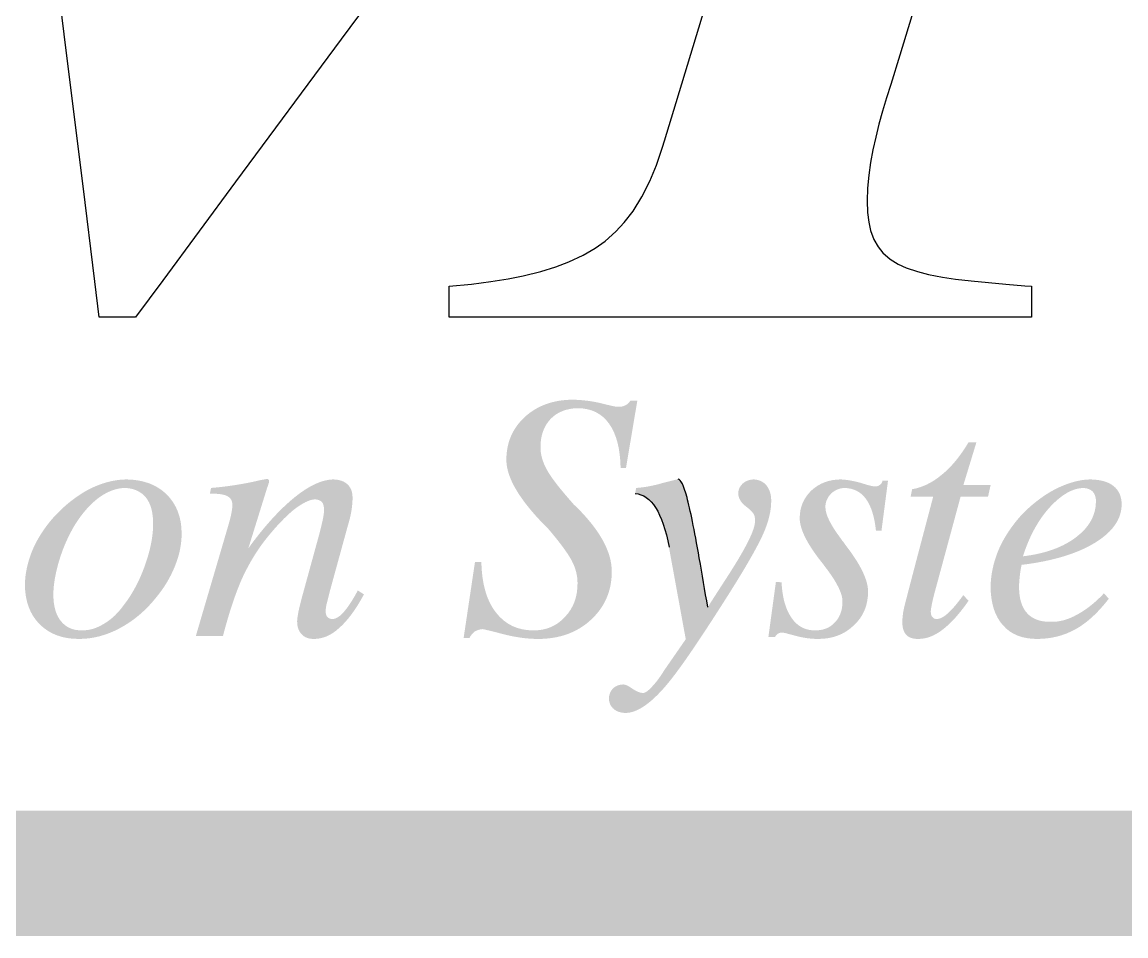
# Model space of a CAD drawing. Header units: millimetres. Extents: x 1167 to 1422, y 250 to 431.
# Drawn here: x 1294.2 to 1301.66, y 249.58 to 255.75 of the extents above; entities that cross this region are included whole.
import ezdxf

# ---------------------------------------------------------------- set-up
doc = ezdxf.new("R2010")
doc.units = ezdxf.units.MM
doc.header["$LTSCALE"] = 10
doc.layers.get('0').update_dxf_attribs({"linetype": 'CONTINUOUS'})

msp = doc.modelspace()

# ---------------------------------------------------------------- hatches: boundary and pattern name
h = msp.add_hatch(color=4)
edge = h.paths.add_edge_path()
edge.add_spline(control_points=[(1298.3574, 253.195), (1298.3419, 253.195), (1298.3263, 253.195), (1298.3108, 253.195)], knot_values=[0, 0, 0, 0, 1, 1, 1, 1], degree=3, periodic=0)
edge.add_spline(control_points=[(1298.3108, 253.195), (1298.3022, 253.1806), (1298.2904, 253.17), (1298.2615, 253.1556), (1298.2444, 253.1516), (1298.2253, 253.153)], knot_values=[0, 0, 0, 0, 0.5, 0.5, 1, 1, 1, 1], degree=3, periodic=0)
edge.add_spline(control_points=[(1298.2253, 253.153), (1298.2194, 253.1516), (1298.1833, 253.1589), (1298.1169, 253.176)], knot_values=[0, 0, 0, 0, 1, 1, 1, 1], degree=3, periodic=0)
edge.add_spline(control_points=[(1298.1169, 253.176), (1298.0505, 253.1917), (1297.9848, 253.2003), (1297.9197, 253.2009)], knot_values=[0, 0, 0, 0, 1, 1, 1, 1], degree=3, periodic=0)
edge.add_spline(control_points=[(1297.9197, 253.2009), (1297.7896, 253.2003), (1297.6825, 253.1615), (1297.5983, 253.0859)], knot_values=[0, 0, 0, 0, 1, 1, 1, 1], degree=3, periodic=0)
edge.add_spline(control_points=[(1297.5983, 253.0859), (1297.5142, 253.0084), (1297.4721, 252.9124), (1297.4721, 252.6738), (1297.5609, 252.5246), (1297.7364, 252.3465)], knot_values=[0, 0, 0, 0, 0.495868, 0.495868, 1, 1, 1, 1], degree=3, periodic=0)
edge.add_spline(control_points=[(1297.7364, 252.3465), (1297.7416, 252.3419), (1297.7436, 252.3386), (1297.7462, 252.3386)], knot_values=[0, 0, 0, 0, 1, 1, 1, 1], degree=3, periodic=0)
edge.add_spline(control_points=[(1297.7462, 252.3386), (1297.833, 252.2374), (1297.8879, 252.1624), (1297.9414, 252.0606), (1297.9532, 252.01), (1297.9532, 251.8681), (1297.9256, 251.7918), (1297.8678, 251.732)], knot_values=[0, 0, 0, 0, 0.25982, 0.25982, 0.52368, 0.52368, 1, 1, 1, 1], degree=3, periodic=0)
edge.add_spline(control_points=[(1297.8678, 251.732), (1297.8113, 251.6702), (1297.7403, 251.6407), (1297.6562, 251.6413)], knot_values=[0, 0, 0, 0, 1, 1, 1, 1], degree=3, periodic=0)
edge.add_spline(control_points=[(1297.6562, 251.6413), (1297.549, 251.6407), (1297.4636, 251.6814), (1297.4012, 251.7629)], knot_values=[0, 0, 0, 0, 1, 1, 1, 1], degree=3, periodic=0)
edge.add_spline(control_points=[(1297.4012, 251.7629), (1297.3381, 251.8437), (1297.3059, 251.9581), (1297.3032, 252.1047)], knot_values=[0, 0, 0, 0, 1, 1, 1, 1], degree=3, periodic=0)
edge.add_spline(control_points=[(1297.3032, 252.1047), (1297.2888, 252.1042), (1297.2743, 252.1038), (1297.2599, 252.1034)], knot_values=[0, 0, 0, 0, 1, 1, 1, 1], degree=3, periodic=0)
edge.add_spline(control_points=[(1297.2599, 252.1034), (1297.2342, 251.9318), (1297.2086, 251.7603), (1297.183, 251.5887)], knot_values=[0, 0, 0, 0, 1, 1, 1, 1], degree=3, periodic=0)
edge.add_spline(control_points=[(1297.183, 251.5887), (1297.1963, 251.5892), (1297.2097, 251.5896), (1297.2231, 251.5901)], knot_values=[0, 0, 0, 0, 1, 1, 1, 1], degree=3, periodic=0)
edge.add_spline(control_points=[(1297.2231, 251.5901), (1297.2303, 251.6065), (1297.2421, 251.6209), (1297.2579, 251.6334)], knot_values=[0, 0, 0, 0, 1, 1, 1, 1], degree=3, periodic=0)
edge.add_spline(control_points=[(1297.2579, 251.6334), (1297.2743, 251.6426), (1297.2927, 251.6486), (1297.3131, 251.6499)], knot_values=[0, 0, 0, 0, 1, 1, 1, 1], degree=3, periodic=0)
edge.add_spline(control_points=[(1297.3131, 251.6499), (1297.3203, 251.6486), (1297.3657, 251.6382), (1297.532, 251.5947), (1297.6115, 251.5835), (1297.8303, 251.5835), (1297.95, 251.6262), (1298.1373, 251.7991), (1298.1846, 251.9075), (1298.1846, 252.175), (1298.1024, 252.3229), (1297.9375, 252.4839)], knot_values=[0, 0, 0, 0, 0.129341, 0.129341, 0.257728, 0.257728, 0.501105, 0.501105, 0.746262, 0.746262, 1, 1, 1, 1], degree=3, periodic=0)
edge.add_spline(control_points=[(1297.9375, 252.4839), (1297.9302, 252.4885), (1297.9256, 252.4951), (1297.9217, 252.4997)], knot_values=[0, 0, 0, 0, 1, 1, 1, 1], degree=3, periodic=0)
edge.add_spline(control_points=[(1297.9217, 252.4997), (1297.8343, 252.5983), (1297.7751, 252.6738), (1297.7462, 252.7271)], knot_values=[0, 0, 0, 0, 1, 1, 1, 1], degree=3, periodic=0)
edge.add_spline(control_points=[(1297.7462, 252.7271), (1297.7173, 252.779), (1297.7028, 252.8296), (1297.7028, 252.9591), (1297.7258, 253.0228), (1297.7718, 253.0715)], knot_values=[0, 0, 0, 0, 0.385787, 0.385787, 1, 1, 1, 1], degree=3, periodic=0)
edge.add_spline(control_points=[(1297.7718, 253.0715), (1297.8172, 253.1181), (1297.8796, 253.1424), (1297.9565, 253.1438)], knot_values=[0, 0, 0, 0, 1, 1, 1, 1], degree=3, periodic=0)
edge.add_spline(control_points=[(1297.9565, 253.1438), (1298.0485, 253.1424), (1298.1179, 253.1074), (1298.2168, 252.9676), (1298.2418, 252.8677), (1298.2444, 252.7389)], knot_values=[0, 0, 0, 0, 0.501569, 0.501569, 1, 1, 1, 1], degree=3, periodic=0)
edge.add_spline(control_points=[(1298.2444, 252.7389), (1298.2564, 252.7389), (1298.2685, 252.7389), (1298.2805, 252.7389)], knot_values=[0, 0, 0, 0, 1, 1, 1, 1], degree=3, periodic=0)
edge.add_spline(control_points=[(1298.2805, 252.7389), (1298.3062, 252.8909), (1298.3318, 253.043), (1298.3574, 253.195)], knot_values=[0, 0, 0, 0, 1, 1, 1, 1], degree=3, periodic=0)
h = msp.add_hatch(color=4)
edge = h.paths.add_edge_path()
edge.add_spline(control_points=[(1300.7452, 252.6232), (1300.6838, 252.6232), (1300.6225, 252.6232), (1300.5611, 252.6232)], knot_values=[0, 0, 0, 0, 1, 1, 1, 1], degree=3, periodic=0)
edge.add_spline(control_points=[(1300.5611, 252.6232), (1300.5905, 252.7196), (1300.6198, 252.816), (1300.6492, 252.9124)], knot_values=[0, 0, 0, 0, 1, 1, 1, 1], degree=3, periodic=0)
edge.add_spline(control_points=[(1300.6492, 252.9124), (1300.6315, 252.9124), (1300.6137, 252.9124), (1300.596, 252.9124)], knot_values=[0, 0, 0, 0, 1, 1, 1, 1], degree=3, periodic=0)
edge.add_spline(control_points=[(1300.596, 252.9124), (1300.5381, 252.8158), (1300.477, 252.7428), (1300.4133, 252.6922)], knot_values=[0, 0, 0, 0, 1, 1, 1, 1], degree=3, periodic=0)
edge.add_spline(control_points=[(1300.4133, 252.6922), (1300.3502, 252.639), (1300.2844, 252.6081), (1300.2148, 252.5956)], knot_values=[0, 0, 0, 0, 1, 1, 1, 1], degree=3, periodic=0)
edge.add_spline(control_points=[(1300.2148, 252.5956), (1300.2115, 252.5792), (1300.2082, 252.5628), (1300.2049, 252.5463)], knot_values=[0, 0, 0, 0, 1, 1, 1, 1], degree=3, periodic=0)
edge.add_spline(control_points=[(1300.2049, 252.5463), (1300.2557, 252.5463), (1300.3066, 252.5463), (1300.3574, 252.5463)], knot_values=[0, 0, 0, 0, 1, 1, 1, 1], degree=3, periodic=0)
edge.add_spline(control_points=[(1300.3574, 252.5463), (1300.2936, 252.3034), (1300.2287, 252.0607), (1300.1602, 251.7945), (1300.1556, 251.7741), (1300.153, 251.7544)], knot_values=[0, 0, 0, 0, 0.91361, 0.91361, 1, 1, 1, 1], degree=3, periodic=0)
edge.add_spline(control_points=[(1300.153, 251.7544), (1300.151, 251.734), (1300.1484, 251.7162), (1300.1484, 251.6597), (1300.1576, 251.6308), (1300.1747, 251.6117)], knot_values=[0, 0, 0, 0, 0.27907, 0.27907, 1, 1, 1, 1], degree=3, periodic=0)
edge.add_spline(control_points=[(1300.1747, 251.6117), (1300.1931, 251.592), (1300.2194, 251.5835), (1300.3107, 251.5835), (1300.3659, 251.6032), (1300.4211, 251.6466)], knot_values=[0, 0, 0, 0, 0.395683, 0.395683, 1, 1, 1, 1], degree=3, periodic=0)
edge.add_spline(control_points=[(1300.4211, 251.6466), (1300.477, 251.6886), (1300.5355, 251.7537), (1300.596, 251.8411)], knot_values=[0, 0, 0, 0, 1, 1, 1, 1], degree=3, periodic=0)
edge.add_spline(control_points=[(1300.596, 251.8411), (1300.5844, 251.854), (1300.5727, 251.867), (1300.5611, 251.8799)], knot_values=[0, 0, 0, 0, 1, 1, 1, 1], degree=3, periodic=0)
edge.add_spline(control_points=[(1300.5611, 251.8799), (1300.5204, 251.8234), (1300.4856, 251.7826), (1300.4566, 251.757)], knot_values=[0, 0, 0, 0, 1, 1, 1, 1], degree=3, periodic=0)
edge.add_spline(control_points=[(1300.4566, 251.757), (1300.4277, 251.7307), (1300.4021, 251.7176), (1300.3817, 251.7189)], knot_values=[0, 0, 0, 0, 1, 1, 1, 1], degree=3, periodic=0)
edge.add_spline(control_points=[(1300.3817, 251.7189), (1300.3699, 251.7176), (1300.36, 251.7208), (1300.3528, 251.7307)], knot_values=[0, 0, 0, 0, 1, 1, 1, 1], degree=3, periodic=0)
edge.add_spline(control_points=[(1300.3528, 251.7307), (1300.3456, 251.7379), (1300.341, 251.7498), (1300.341, 251.7761), (1300.3429, 251.7905), (1300.3469, 251.8102)], knot_values=[0, 0, 0, 0, 0.65, 0.65, 1, 1, 1, 1], degree=3, periodic=0)
edge.add_spline(control_points=[(1300.3469, 251.8102), (1300.3502, 251.8293), (1300.3554, 251.851), (1300.3613, 251.876)], knot_values=[0, 0, 0, 0, 1, 1, 1, 1], degree=3, periodic=0)
edge.add_spline(control_points=[(1300.3613, 251.876), (1300.4218, 252.0994), (1300.4823, 252.3229), (1300.5427, 252.5463)], knot_values=[0, 0, 0, 0, 1, 1, 1, 1], degree=3, periodic=0)
edge.add_spline(control_points=[(1300.5427, 252.5463), (1300.6045, 252.5463), (1300.6663, 252.5463), (1300.7281, 252.5463)], knot_values=[0, 0, 0, 0, 1, 1, 1, 1], degree=3, periodic=0)
edge.add_spline(control_points=[(1300.7281, 252.5463), (1300.7338, 252.572), (1300.7395, 252.5976), (1300.7452, 252.6232)], knot_values=[0, 0, 0, 0, 1, 1, 1, 1], degree=3, periodic=0)
h = msp.add_hatch(color=4)
edge = h.paths.add_edge_path()
edge.add_spline(control_points=[(1295.231, 252.0738), (1295.2625, 252.1494), (1295.277, 252.2243), (1295.277, 252.4057), (1295.2428, 252.4938), (1295.1758, 252.5608)], knot_values=[0, 0, 0, 0, 0.394928, 0.394928, 1, 1, 1, 1], degree=3, periodic=0)
edge.add_spline(control_points=[(1295.1758, 252.5608), (1295.1081, 252.6272), (1295.0167, 252.6607), (1294.9024, 252.662)], knot_values=[0, 0, 0, 0, 1, 1, 1, 1], degree=3, periodic=0)
edge.add_spline(control_points=[(1294.9024, 252.662), (1294.8169, 252.6607), (1294.7302, 252.637), (1294.6428, 252.591)], knot_values=[0, 0, 0, 0, 1, 1, 1, 1], degree=3, periodic=0)
edge.add_spline(control_points=[(1294.6428, 252.591), (1294.556, 252.543), (1294.4752, 252.478), (1294.4009, 252.3939)], knot_values=[0, 0, 0, 0, 1, 1, 1, 1], degree=3, periodic=0)
edge.add_spline(control_points=[(1294.4009, 252.3939), (1294.3417, 252.3242), (1294.2957, 252.2506), (1294.2649, 252.175)], knot_values=[0, 0, 0, 0, 1, 1, 1, 1], degree=3, periodic=0)
edge.add_spline(control_points=[(1294.2649, 252.175), (1294.2346, 252.0974), (1294.2188, 252.0232), (1294.2175, 251.9496)], knot_values=[0, 0, 0, 0, 1, 1, 1, 1], degree=3, periodic=0)
edge.add_spline(control_points=[(1294.2175, 251.9496), (1294.2188, 251.8378), (1294.2517, 251.7485), (1294.3174, 251.6827)], knot_values=[0, 0, 0, 0, 1, 1, 1, 1], degree=3, periodic=0)
edge.add_spline(control_points=[(1294.3174, 251.6827), (1294.3851, 251.615), (1294.4732, 251.5835), (1294.675, 251.5835), (1294.7663, 251.6065), (1294.8557, 251.6545)], knot_values=[0, 0, 0, 0, 0.540717, 0.540717, 1, 1, 1, 1], degree=3, periodic=0)
edge.add_spline(control_points=[(1294.8557, 251.6545), (1294.9457, 251.7018), (1295.0279, 251.7688), (1295.1002, 251.8582)], knot_values=[0, 0, 0, 0, 1, 1, 1, 1], degree=3, periodic=0)
edge.add_spline(control_points=[(1295.1002, 251.8582), (1295.1567, 251.9252), (1295.2001, 251.9969), (1295.231, 252.0738)], knot_values=[0, 0, 0, 0, 1, 1, 1, 1], degree=3, periodic=0)
edge = h.paths.add_edge_path(flags=16)
edge.add_spline(control_points=[(1295.0351, 252.5404), (1295.0686, 252.4984), (1295.0844, 252.4385), (1295.0844, 252.2769), (1295.0658, 252.1843), (1294.9937, 251.9811), (1294.9471, 251.8917), (1294.8879, 251.8148)], knot_values=[0, 0, 0, 0, 0.314887, 0.314887, 0.65646, 0.65646, 1, 1, 1, 1], degree=3, periodic=0)
edge.add_spline(control_points=[(1294.8879, 251.8148), (1294.8472, 251.7583), (1294.8025, 251.7149), (1294.7519, 251.686)], knot_values=[0, 0, 0, 0, 1, 1, 1, 1], degree=3, periodic=0)
edge.add_spline(control_points=[(1294.7519, 251.686), (1294.7013, 251.6545), (1294.652, 251.6407), (1294.6027, 251.6413)], knot_values=[0, 0, 0, 0, 1, 1, 1, 1], degree=3, periodic=0)
edge.add_spline(control_points=[(1294.6027, 251.6413), (1294.5429, 251.6407), (1294.4949, 251.661), (1294.4607, 251.7044)], knot_values=[0, 0, 0, 0, 1, 1, 1, 1], degree=3, periodic=0)
edge.add_spline(control_points=[(1294.4607, 251.7044), (1294.4272, 251.7452), (1294.4101, 251.805), (1294.4101, 251.9542), (1294.4248, 252.0336), (1294.4778, 252.2059), (1294.5139, 252.2867), (1294.5593, 252.361)], knot_values=[0, 0, 0, 0, 0.353018, 0.353018, 0.679112, 0.679112, 1, 1, 1, 1], degree=3, periodic=0)
edge.add_spline(control_points=[(1294.5593, 252.361), (1294.6086, 252.4385), (1294.6618, 252.497), (1294.7197, 252.5404)], knot_values=[0, 0, 0, 0, 1, 1, 1, 1], degree=3, periodic=0)
edge.add_spline(control_points=[(1294.7197, 252.5404), (1294.7775, 252.5812), (1294.8353, 252.6029), (1294.8905, 252.6042)], knot_values=[0, 0, 0, 0, 1, 1, 1, 1], degree=3, periodic=0)
edge.add_spline(control_points=[(1294.8905, 252.6042), (1294.953, 252.6029), (1295.001, 252.5812), (1295.0351, 252.5404)], knot_values=[0, 0, 0, 0, 1, 1, 1, 1], degree=3, periodic=0)
h = msp.add_hatch(color=4)
edge = h.paths.add_edge_path()
edge.add_spline(control_points=[(1296.4009, 252.3505), (1296.4114, 252.3853), (1296.4199, 252.4188), (1296.4252, 252.4517)], knot_values=[0, 0, 0, 0, 1, 1, 1, 1], degree=3, periodic=0)
edge.add_spline(control_points=[(1296.4252, 252.4517), (1296.4298, 252.4826), (1296.4324, 252.5115), (1296.4324, 252.5766), (1296.4212, 252.6068), (1296.3752, 252.6502), (1296.343, 252.6607), (1296.301, 252.662)], knot_values=[0, 0, 0, 0, 0.253165, 0.253165, 0.626582, 0.626582, 1, 1, 1, 1], degree=3, periodic=0)
edge.add_spline(control_points=[(1296.301, 252.662), (1296.226, 252.6607), (1296.1382, 252.6204), (1295.9408, 252.4596), (1295.8363, 252.3459), (1295.7279, 252.196)], knot_values=[0, 0, 0, 0, 0.497372, 0.497372, 1, 1, 1, 1], degree=3, periodic=0)
edge.add_spline(control_points=[(1295.7279, 252.196), (1295.7701, 252.3321), (1295.8124, 252.4681), (1295.8547, 252.6042)], knot_values=[0, 0, 0, 0, 1, 1, 1, 1], degree=3, periodic=0)
edge.add_spline(control_points=[(1295.8547, 252.6042), (1295.8593, 252.616), (1295.8626, 252.6245), (1295.8639, 252.6318)], knot_values=[0, 0, 0, 0, 1, 1, 1, 1], degree=3, periodic=0)
edge.add_spline(control_points=[(1295.8639, 252.6318), (1295.8665, 252.637), (1295.8678, 252.6416), (1295.8678, 252.6521), (1295.8678, 252.6574), (1295.8652, 252.6607)], knot_values=[0, 0, 0, 0, 0.3125, 0.3125, 1, 1, 1, 1], degree=3, periodic=0)
edge.add_spline(control_points=[(1295.8652, 252.6607), (1295.8626, 252.6633), (1295.8593, 252.6646), (1295.8547, 252.6659)], knot_values=[0, 0, 0, 0, 1, 1, 1, 1], degree=3, periodic=0)
edge.add_spline(control_points=[(1295.8547, 252.6659), (1295.8521, 252.6646), (1295.8389, 252.662), (1295.8159, 252.6587)], knot_values=[0, 0, 0, 0, 1, 1, 1, 1], degree=3, periodic=0)
edge.add_spline(control_points=[(1295.8159, 252.6587), (1295.7055, 252.6318), (1295.5911, 252.614), (1295.4755, 252.6042)], knot_values=[0, 0, 0, 0, 1, 1, 1, 1], degree=3, periodic=0)
edge.add_spline(control_points=[(1295.4755, 252.6042), (1295.4731, 252.5915), (1295.4707, 252.5788), (1295.4682, 252.566)], knot_values=[0, 0, 0, 0, 1, 1, 1, 1], degree=3, periodic=0)
edge.add_spline(control_points=[(1295.4682, 252.566), (1295.4746, 252.566), (1295.481, 252.566), (1295.4873, 252.566)], knot_values=[0, 0, 0, 0, 1, 1, 1, 1], degree=3, periodic=0)
edge.add_spline(control_points=[(1295.4873, 252.566), (1295.5366, 252.5647), (1295.5714, 252.5588), (1295.5911, 252.5463)], knot_values=[0, 0, 0, 0, 1, 1, 1, 1], degree=3, periodic=0)
edge.add_spline(control_points=[(1295.5911, 252.5463), (1295.6102, 252.5345), (1295.6201, 252.5154), (1295.6201, 252.474), (1295.6174, 252.4537), (1295.6128, 252.43)], knot_values=[0, 0, 0, 0, 0.619048, 0.619048, 1, 1, 1, 1], degree=3, periodic=0)
edge.add_spline(control_points=[(1295.6128, 252.43), (1295.6076, 252.4044), (1295.6002, 252.3768), (1295.5184, 252.0983), (1295.4457, 251.8508), (1295.3729, 251.6032)], knot_values=[0, 0, 0, 0, 0.111045, 0.111045, 1, 1, 1, 1], degree=3, periodic=0)
edge.add_spline(control_points=[(1295.3729, 251.6032), (1295.4341, 251.6032), (1295.4952, 251.6032), (1295.5563, 251.6032)], knot_values=[0, 0, 0, 0, 1, 1, 1, 1], degree=3, periodic=0)
edge.add_spline(control_points=[(1295.5563, 251.6032), (1295.5984, 251.7642), (1295.6418, 251.8944), (1295.6871, 251.9956)], knot_values=[0, 0, 0, 0, 1, 1, 1, 1], degree=3, periodic=0)
edge.add_spline(control_points=[(1295.6871, 251.9956), (1295.7331, 252.0942), (1295.7878, 252.1859), (1295.9198, 252.3492), (1295.9809, 252.4129), (1296.0374, 252.4589)], knot_values=[0, 0, 0, 0, 0.496819, 0.496819, 1, 1, 1, 1], degree=3, periodic=0)
edge.add_spline(control_points=[(1296.0374, 252.4589), (1296.0952, 252.503), (1296.1419, 252.526), (1296.1794, 252.5273)], knot_values=[0, 0, 0, 0, 1, 1, 1, 1], degree=3, periodic=0)
edge.add_spline(control_points=[(1296.1794, 252.5273), (1296.1997, 252.526), (1296.2155, 252.52), (1296.2254, 252.5095)], knot_values=[0, 0, 0, 0, 1, 1, 1, 1], degree=3, periodic=0)
edge.add_spline(control_points=[(1296.2254, 252.5095), (1296.2346, 252.497), (1296.2398, 252.4806), (1296.2398, 252.4405), (1296.2372, 252.4215), (1296.2326, 252.3971)], knot_values=[0, 0, 0, 0, 0.606557, 0.606557, 1, 1, 1, 1], degree=3, periodic=0)
edge.add_spline(control_points=[(1296.2326, 252.3971), (1296.2273, 252.3735), (1296.2201, 252.3406), (1296.2096, 252.2999)], knot_values=[0, 0, 0, 0, 1, 1, 1, 1], degree=3, periodic=0)
edge.add_spline(control_points=[(1296.2096, 252.2999), (1296.1695, 252.1537), (1296.1294, 252.0076), (1296.0893, 251.8615)], knot_values=[0, 0, 0, 0, 1, 1, 1, 1], degree=3, periodic=0)
edge.add_spline(control_points=[(1296.0893, 251.8615), (1296.0795, 251.8234), (1296.0709, 251.7905), (1296.0663, 251.7655)], knot_values=[0, 0, 0, 0, 1, 1, 1, 1], degree=3, periodic=0)
edge.add_spline(control_points=[(1296.0663, 251.7655), (1296.0617, 251.7392), (1296.0578, 251.7189), (1296.0578, 251.6643), (1296.0689, 251.6354), (1296.1084, 251.5933), (1296.136, 251.5835), (1296.23, 251.5835), (1296.2865, 251.6065), (1296.3417, 251.6571)], knot_values=[0, 0, 0, 0, 0.094941, 0.094941, 0.328336, 0.328336, 0.577274, 0.577274, 1, 1, 1, 1], degree=3, periodic=0)
edge.add_spline(control_points=[(1296.3417, 251.6571), (1296.3969, 251.7051), (1296.4541, 251.7813), (1296.5093, 251.8845)], knot_values=[0, 0, 0, 0, 1, 1, 1, 1], degree=3, periodic=0)
edge.add_spline(control_points=[(1296.5093, 251.8845), (1296.4955, 251.8935), (1296.4817, 251.9025), (1296.4679, 251.9114)], knot_values=[0, 0, 0, 0, 1, 1, 1, 1], degree=3, periodic=0)
edge.add_spline(control_points=[(1296.4679, 251.9114), (1296.4324, 251.8437), (1296.3995, 251.7958), (1296.3719, 251.7642)], knot_values=[0, 0, 0, 0, 1, 1, 1, 1], degree=3, periodic=0)
edge.add_spline(control_points=[(1296.3719, 251.7642), (1296.3443, 251.7333), (1296.3187, 251.7176), (1296.297, 251.7189)], knot_values=[0, 0, 0, 0, 1, 1, 1, 1], degree=3, periodic=0)
edge.add_spline(control_points=[(1296.297, 251.7189), (1296.2826, 251.7176), (1296.2707, 251.7222), (1296.2622, 251.732)], knot_values=[0, 0, 0, 0, 1, 1, 1, 1], degree=3, periodic=0)
edge.add_spline(control_points=[(1296.2622, 251.732), (1296.255, 251.7399), (1296.2504, 251.7537), (1296.2504, 251.7826), (1296.253, 251.7977), (1296.2563, 251.8175)], knot_values=[0, 0, 0, 0, 0.613636, 0.613636, 1, 1, 1, 1], degree=3, periodic=0)
edge.add_spline(control_points=[(1296.2563, 251.8175), (1296.2615, 251.8352), (1296.2688, 251.8641), (1296.278, 251.9029)], knot_values=[0, 0, 0, 0, 1, 1, 1, 1], degree=3, periodic=0)
edge.add_spline(control_points=[(1296.278, 251.9029), (1296.3189, 252.0521), (1296.3599, 252.2013), (1296.4009, 252.3505)], knot_values=[0, 0, 0, 0, 1, 1, 1, 1], degree=3, periodic=0)
h = msp.add_hatch(color=4)
edge = h.paths.add_edge_path()
edge.add_spline(control_points=[(1298.8333, 251.7991), (1298.8142, 251.9099), (1298.7956, 252.0208), (1298.7426, 252.3216), (1298.7151, 252.459), (1298.6716, 252.6213), (1298.6512, 252.662), (1298.6341, 252.6633)], knot_values=[0, 0, 0, 0, 0.226419, 0.226419, 0.614671, 0.614671, 1, 1, 1, 1], degree=3, periodic=0)
edge.add_spline(control_points=[(1298.6341, 252.6633), (1298.6249, 252.662), (1298.5888, 252.6535), (1298.5263, 252.637)], knot_values=[0, 0, 0, 0, 1, 1, 1, 1], degree=3, periodic=0)
edge.add_spline(control_points=[(1298.5263, 252.637), (1298.4633, 252.6186), (1298.4054, 252.6081), (1298.3489, 252.6042)], knot_values=[0, 0, 0, 0, 1, 1, 1, 1], degree=3, periodic=0)
edge.add_spline(control_points=[(1298.3489, 252.6042), (1298.3469, 252.5915), (1298.345, 252.5788), (1298.343, 252.566)], knot_values=[0, 0, 0, 0, 1, 1, 1, 1], degree=3, periodic=0)
edge.add_spline(control_points=[(1298.343, 252.566), (1298.4514, 252.5608), (1298.527, 252.4405), (1298.5717, 252.2033)], knot_values=[0, 0, 0, 0, 1, 1, 1, 1], degree=3, periodic=0)
edge.add_spline(control_points=[(1298.5717, 252.2033), (1298.5717, 252.1973), (1298.573, 252.1941), (1298.573, 252.1927)], knot_values=[0, 0, 0, 0, 1, 1, 1, 1], degree=3, periodic=0)
edge.add_spline(control_points=[(1298.573, 252.1927), (1298.6103, 251.989), (1298.6475, 251.7853), (1298.6847, 251.5815)], knot_values=[0, 0, 0, 0, 1, 1, 1, 1], degree=3, periodic=0)
edge.add_spline(control_points=[(1298.6847, 251.5815), (1298.6363, 251.5116), (1298.5879, 251.4417), (1298.5395, 251.3719)], knot_values=[0, 0, 0, 0, 1, 1, 1, 1], degree=3, periodic=0)
edge.add_spline(control_points=[(1298.5395, 251.3719), (1298.5106, 251.3252), (1298.483, 251.2877), (1298.456, 251.2601)], knot_values=[0, 0, 0, 0, 1, 1, 1, 1], degree=3, periodic=0)
edge.add_spline(control_points=[(1298.456, 251.2601), (1298.4297, 251.2312), (1298.4107, 251.2181), (1298.3758, 251.2181), (1298.3528, 251.2273), (1298.3239, 251.247)], knot_values=[0, 0, 0, 0, 0.45283, 0.45283, 1, 1, 1, 1], degree=3, periodic=0)
edge.add_spline(control_points=[(1298.3239, 251.247), (1298.2976, 251.266), (1298.2773, 251.2759), (1298.2345, 251.2759), (1298.2122, 251.266), (1298.1925, 251.249)], knot_values=[0, 0, 0, 0, 0.338462, 0.338462, 1, 1, 1, 1], degree=3, periodic=0)
edge.add_spline(control_points=[(1298.1925, 251.249), (1298.176, 251.2312), (1298.1662, 251.2082), (1298.1649, 251.1819)], knot_values=[0, 0, 0, 0, 1, 1, 1, 1], degree=3, periodic=0)
edge.add_spline(control_points=[(1298.1649, 251.1819), (1298.1662, 251.1517), (1298.1774, 251.1274), (1298.1977, 251.1096)], knot_values=[0, 0, 0, 0, 1, 1, 1, 1], degree=3, periodic=0)
edge.add_spline(control_points=[(1298.1977, 251.1096), (1298.2194, 251.0919), (1298.2457, 251.0833), (1298.3502, 251.0833), (1298.4329, 251.1366), (1298.6249, 251.3482), (1298.769, 251.5614), (1299.0942, 252.0738), (1299.173, 252.2134), (1299.246, 252.3794), (1299.2624, 252.4523), (1299.2624, 252.5595), (1299.2519, 252.595), (1299.2086, 252.6475), (1299.1796, 252.6607), (1299.1435, 252.662)], knot_values=[0, 0, 0, 0, 0.097957, 0.097957, 0.31786, 0.31786, 0.540564, 0.540564, 0.680611, 0.680611, 0.817892, 0.817892, 0.908946, 0.908946, 1, 1, 1, 1], degree=3, periodic=0)
edge.add_spline(control_points=[(1299.1435, 252.662), (1299.1146, 252.6607), (1299.0896, 252.6515), (1299.0699, 252.6344)], knot_values=[0, 0, 0, 0, 1, 1, 1, 1], degree=3, periodic=0)
edge.add_spline(control_points=[(1299.0699, 252.6344), (1299.0508, 252.616), (1299.0396, 252.595), (1299.0396, 252.5332), (1299.0594, 252.5023), (1299.0968, 252.4753)], knot_values=[0, 0, 0, 0, 0.414894, 0.414894, 1, 1, 1, 1], degree=3, periodic=0)
edge.add_spline(control_points=[(1299.0968, 252.4753), (1299.1014, 252.4707), (1299.1034, 252.4681), (1299.106, 252.4681)], knot_values=[0, 0, 0, 0, 1, 1, 1, 1], degree=3, periodic=0)
edge.add_spline(control_points=[(1299.106, 252.4681), (1299.1277, 252.4491), (1299.1409, 252.4346), (1299.1461, 252.4247)], knot_values=[0, 0, 0, 0, 1, 1, 1, 1], degree=3, periodic=0)
edge.add_spline(control_points=[(1299.1461, 252.4247), (1299.1507, 252.4129), (1299.1533, 252.3998), (1299.1533, 252.3524), (1299.1389, 252.3084), (1299.11, 252.2506)], knot_values=[0, 0, 0, 0, 0.333333, 0.333333, 1, 1, 1, 1], degree=3, periodic=0)
edge.add_spline(control_points=[(1299.11, 252.2506), (1299.0811, 252.1901), (1299.0331, 252.1082), (1298.9213, 251.9353), (1298.8773, 251.8672), (1298.8333, 251.7991)], knot_values=[0, 0, 0, 0, 0.605872, 0.605872, 1, 1, 1, 1], degree=3, periodic=0)
h = msp.add_hatch(color=4)
edge = h.paths.add_edge_path()
edge.add_spline(control_points=[(1300.0518, 252.6535), (1300.0391, 252.6535), (1300.0264, 252.6535), (1300.0137, 252.6535)], knot_values=[0, 0, 0, 0, 1, 1, 1, 1], degree=3, periodic=0)
edge.add_spline(control_points=[(1300.0137, 252.6535), (1300.0137, 252.6416), (1300.0077, 252.6331), (1299.9979, 252.6259)], knot_values=[0, 0, 0, 0, 1, 1, 1, 1], degree=3, periodic=0)
edge.add_spline(control_points=[(1299.9979, 252.6259), (1299.988, 252.6173), (1299.9762, 252.614), (1299.9631, 252.6153)], knot_values=[0, 0, 0, 0, 1, 1, 1, 1], degree=3, periodic=0)
edge.add_spline(control_points=[(1299.9631, 252.6153), (1299.9519, 252.614), (1299.921, 252.6213), (1299.8704, 252.6377)], knot_values=[0, 0, 0, 0, 1, 1, 1, 1], degree=3, periodic=0)
edge.add_spline(control_points=[(1299.8704, 252.6377), (1299.8198, 252.6521), (1299.7731, 252.6607), (1299.7297, 252.662)], knot_values=[0, 0, 0, 0, 1, 1, 1, 1], degree=3, periodic=0)
edge.add_spline(control_points=[(1299.7297, 252.662), (1299.6515, 252.6607), (1299.5865, 252.6357), (1299.5332, 252.5864)], knot_values=[0, 0, 0, 0, 1, 1, 1, 1], degree=3, periodic=0)
edge.add_spline(control_points=[(1299.5332, 252.5864), (1299.4813, 252.5358), (1299.455, 252.474), (1299.455, 252.3275), (1299.503, 252.2302), (1299.597, 252.1099)], knot_values=[0, 0, 0, 0, 0.506726, 0.506726, 1, 1, 1, 1], degree=3, periodic=0)
edge.add_spline(control_points=[(1299.597, 252.1099), (1299.6095, 252.0955), (1299.6167, 252.0843), (1299.6213, 252.0784)], knot_values=[0, 0, 0, 0, 1, 1, 1, 1], degree=3, periodic=0)
edge.add_spline(control_points=[(1299.6213, 252.0784), (1299.6259, 252.0712), (1299.6331, 252.0626), (1299.6404, 252.0534)], knot_values=[0, 0, 0, 0, 1, 1, 1, 1], degree=3, periodic=0)
edge.add_spline(control_points=[(1299.6404, 252.0534), (1299.71, 251.9594), (1299.7442, 251.8884), (1299.7442, 251.7774), (1299.7271, 251.7307), (1299.6923, 251.6946)], knot_values=[0, 0, 0, 0, 0.455621, 0.455621, 1, 1, 1, 1], degree=3, periodic=0)
edge.add_spline(control_points=[(1299.6923, 251.6946), (1299.6588, 251.6584), (1299.6141, 251.6407), (1299.5595, 251.6413)], knot_values=[0, 0, 0, 0, 1, 1, 1, 1], degree=3, periodic=0)
edge.add_spline(control_points=[(1299.5595, 251.6413), (1299.4925, 251.6407), (1299.4392, 251.6683), (1299.3998, 251.7261)], knot_values=[0, 0, 0, 0, 1, 1, 1, 1], degree=3, periodic=0)
edge.add_spline(control_points=[(1299.3998, 251.7261), (1299.3604, 251.7813), (1299.3374, 251.8615), (1299.3321, 251.9667)], knot_values=[0, 0, 0, 0, 1, 1, 1, 1], degree=3, periodic=0)
edge.add_spline(control_points=[(1299.3321, 251.9667), (1299.3194, 251.9673), (1299.3067, 251.968), (1299.294, 251.9686)], knot_values=[0, 0, 0, 0, 1, 1, 1, 1], degree=3, periodic=0)
edge.add_spline(control_points=[(1299.294, 251.9686), (1299.2771, 251.8448), (1299.2603, 251.7211), (1299.2434, 251.5973)], knot_values=[0, 0, 0, 0, 1, 1, 1, 1], degree=3, periodic=0)
edge.add_spline(control_points=[(1299.2434, 251.5973), (1299.2585, 251.5973), (1299.2736, 251.5973), (1299.2887, 251.5973)], knot_values=[0, 0, 0, 0, 1, 1, 1, 1], degree=3, periodic=0)
edge.add_spline(control_points=[(1299.2887, 251.5973), (1299.294, 251.6065), (1299.2999, 251.6137), (1299.3071, 251.619)], knot_values=[0, 0, 0, 0, 1, 1, 1, 1], degree=3, periodic=0)
edge.add_spline(control_points=[(1299.3071, 251.619), (1299.3157, 251.6236), (1299.3249, 251.6262), (1299.3387, 251.6269)], knot_values=[0, 0, 0, 0, 1, 1, 1, 1], degree=3, periodic=0)
edge.add_spline(control_points=[(1299.3387, 251.6269), (1299.3459, 251.6262), (1299.3754, 251.6186), (1299.4806, 251.5901), (1299.5313, 251.5835), (1299.6752, 251.5835), (1299.756, 251.6124), (1299.8211, 251.6755)], knot_values=[0, 0, 0, 0, 0.245667, 0.245667, 0.497112, 0.497112, 1, 1, 1, 1], degree=3, periodic=0)
edge.add_spline(control_points=[(1299.8211, 251.6755), (1299.8862, 251.7353), (1299.917, 251.8122), (1299.917, 251.9759), (1299.8737, 252.0712), (1299.7876, 252.1881)], knot_values=[0, 0, 0, 0, 0.562249, 0.562249, 1, 1, 1, 1], degree=3, periodic=0)
edge.add_spline(control_points=[(1299.7876, 252.1881), (1299.7705, 252.2098), (1299.7587, 252.2263), (1299.7501, 252.2394)], knot_values=[0, 0, 0, 0, 1, 1, 1, 1], degree=3, periodic=0)
edge.add_spline(control_points=[(1299.7501, 252.2394), (1299.7449, 252.2447), (1299.7389, 252.2519), (1299.7317, 252.2637)], knot_values=[0, 0, 0, 0, 1, 1, 1, 1], degree=3, periodic=0)
edge.add_spline(control_points=[(1299.7317, 252.2637), (1299.6634, 252.3551), (1299.6285, 252.4247), (1299.6285, 252.5095), (1299.6417, 252.5391), (1299.6666, 252.566)], knot_values=[0, 0, 0, 0, 0.596899, 0.596899, 1, 1, 1, 1], degree=3, periodic=0)
edge.add_spline(control_points=[(1299.6666, 252.566), (1299.6923, 252.5897), (1299.7225, 252.6029), (1299.7573, 252.6042)], knot_values=[0, 0, 0, 0, 1, 1, 1, 1], degree=3, periodic=0)
edge.add_spline(control_points=[(1299.7573, 252.6042), (1299.8185, 252.6029), (1299.8664, 252.5792), (1299.9013, 252.5319)], knot_values=[0, 0, 0, 0, 1, 1, 1, 1], degree=3, periodic=0)
edge.add_spline(control_points=[(1299.9013, 252.5319), (1299.9374, 252.4839), (1299.9604, 252.4116), (1299.9703, 252.3156)], knot_values=[0, 0, 0, 0, 1, 1, 1, 1], degree=3, periodic=0)
edge.add_spline(control_points=[(1299.9703, 252.3156), (1299.9828, 252.3156), (1299.9953, 252.3156), (1300.0077, 252.3156)], knot_values=[0, 0, 0, 0, 1, 1, 1, 1], degree=3, periodic=0)
edge.add_spline(control_points=[(1300.0077, 252.3156), (1300.0224, 252.4282), (1300.0371, 252.5409), (1300.0518, 252.6535)], knot_values=[0, 0, 0, 0, 1, 1, 1, 1], degree=3, periodic=0)
h = msp.add_hatch(color=4)
edge = h.paths.add_edge_path()
edge.add_spline(control_points=[(1300.9548, 252.0843), (1301.1651, 252.1099), (1301.3298, 252.1597), (1301.5706, 252.3071), (1301.6311, 252.3939), (1301.6311, 252.5463), (1301.6127, 252.5877), (1301.5766, 252.6173)], knot_values=[0, 0, 0, 0, 0.396417, 0.396417, 0.791868, 0.791868, 1, 1, 1, 1], degree=3, periodic=0)
edge.add_spline(control_points=[(1301.5766, 252.6173), (1301.5404, 252.6462), (1301.4878, 252.6607), (1301.4188, 252.662)], knot_values=[0, 0, 0, 0, 1, 1, 1, 1], degree=3, periodic=0)
edge.add_spline(control_points=[(1301.4188, 252.662), (1301.3459, 252.6607), (1301.269, 252.639), (1301.1868, 252.5983)], knot_values=[0, 0, 0, 0, 1, 1, 1, 1], degree=3, periodic=0)
edge.add_spline(control_points=[(1301.1868, 252.5983), (1301.1053, 252.5562), (1301.0291, 252.4984), (1300.9581, 252.4261)], knot_values=[0, 0, 0, 0, 1, 1, 1, 1], degree=3, periodic=0)
edge.add_spline(control_points=[(1300.9581, 252.4261), (1300.8911, 252.3524), (1300.8378, 252.2736), (1300.8004, 252.1888)], knot_values=[0, 0, 0, 0, 1, 1, 1, 1], degree=3, periodic=0)
edge.add_spline(control_points=[(1300.8004, 252.1888), (1300.7642, 252.1027), (1300.7465, 252.0179), (1300.7452, 251.9351)], knot_values=[0, 0, 0, 0, 1, 1, 1, 1], degree=3, periodic=0)
edge.add_spline(control_points=[(1300.7452, 251.9351), (1300.7465, 251.8234), (1300.7741, 251.7366), (1300.8293, 251.6755)], knot_values=[0, 0, 0, 0, 1, 1, 1, 1], degree=3, periodic=0)
edge.add_spline(control_points=[(1300.8293, 251.6755), (1300.8845, 251.6124), (1300.962, 251.5835), (1301.1533, 251.5835), (1301.2398, 251.605), (1301.3965, 251.6919), (1301.4721, 251.7616), (1301.5444, 251.8556)], knot_values=[0, 0, 0, 0, 0.341416, 0.341416, 0.671297, 0.671297, 1, 1, 1, 1], degree=3, periodic=0)
edge.add_spline(control_points=[(1301.5444, 251.8556), (1301.5334, 251.8676), (1301.5224, 251.8797), (1301.5115, 251.8917)], knot_values=[0, 0, 0, 0, 1, 1, 1, 1], degree=3, periodic=0)
edge.add_spline(control_points=[(1301.5115, 251.8917), (1301.4517, 251.828), (1301.3899, 251.78), (1301.3288, 251.7471)], knot_values=[0, 0, 0, 0, 1, 1, 1, 1], degree=3, periodic=0)
edge.add_spline(control_points=[(1301.3288, 251.7471), (1301.269, 251.7136), (1301.2098, 251.6978), (1301.1546, 251.6992)], knot_values=[0, 0, 0, 0, 1, 1, 1, 1], degree=3, periodic=0)
edge.add_spline(control_points=[(1301.1546, 251.6992), (1301.0823, 251.6978), (1301.0278, 251.7176), (1300.9916, 251.7583)], knot_values=[0, 0, 0, 0, 1, 1, 1, 1], degree=3, periodic=0)
edge.add_spline(control_points=[(1300.9916, 251.7583), (1300.9555, 251.7971), (1300.9377, 251.8569), (1300.9377, 251.9535), (1300.939, 251.9739), (1300.9417, 252.0002)], knot_values=[0, 0, 0, 0, 0.836735, 0.836735, 1, 1, 1, 1], degree=3, periodic=0)
edge.add_spline(control_points=[(1300.9417, 252.0002), (1300.9436, 252.0245), (1300.9482, 252.0534), (1300.9548, 252.0843)], knot_values=[0, 0, 0, 0, 1, 1, 1, 1], degree=3, periodic=0)
edge = h.paths.add_edge_path(flags=16)
edge.add_spline(control_points=[(1301.4346, 252.5805), (1301.4504, 252.5634), (1301.4576, 252.5417), (1301.4576, 252.4201), (1301.4129, 252.3393), (1301.3242, 252.2723)], knot_values=[0, 0, 0, 0, 0.216216, 0.216216, 1, 1, 1, 1], degree=3, periodic=0)
edge.add_spline(control_points=[(1301.3242, 252.2723), (1301.2348, 252.2033), (1301.1158, 252.1605), (1300.964, 252.1421)], knot_values=[0, 0, 0, 0, 1, 1, 1, 1], degree=3, periodic=0)
edge.add_spline(control_points=[(1300.964, 252.1421), (1301.0061, 252.2756), (1301.0665, 252.3866), (1301.1448, 252.4734)], knot_values=[0, 0, 0, 0, 1, 1, 1, 1], degree=3, periodic=0)
edge.add_spline(control_points=[(1301.1448, 252.4734), (1301.2243, 252.5595), (1301.2999, 252.6029), (1301.3722, 252.6042)], knot_values=[0, 0, 0, 0, 1, 1, 1, 1], degree=3, periodic=0)
edge.add_spline(control_points=[(1301.3722, 252.6042), (1301.3985, 252.6029), (1301.4201, 252.595), (1301.4346, 252.5805)], knot_values=[0, 0, 0, 0, 1, 1, 1, 1], degree=3, periodic=0)

# ---------------------------------------------------------------- linework, layer by layer
msp.add_lwpolyline([(1167.1787, 249.9985, 0.8461, 0.8461, 0), (1421.6603, 249.9985, 0.8461, 0.8461, 0), (1421.6603, 430.2834, 0.8461, 0.8461, 0), (1167.1787, 430.2834, 0.8461, 0.8461, 0)], format="xyseb", close=True)
for points in [[(1297.2021, 256.7819, 0), (1296.3558, 255.6382, 0), (1295.642, 254.6735, 0), (1295.1489, 254.0072, 0), (1294.9649, 253.7585, 0), (1294.9565, 253.7585, 0), (1294.934, 253.7585, 0), (1294.9013, 253.7585, 0), (1294.8626, 253.7585, 0), (1294.8219, 253.7585, 0), (1294.7832, 253.7585, 0), (1294.7505, 253.7585, 0), (1294.728, 253.7585, 0), (1294.7196, 253.7585, 0), (1294.6899, 253.9995, 0), (1294.6104, 254.6454, 0), (1294.4953, 255.5804, 0), (1294.3589, 256.689, 0)], [(1300.2943, 256.0648, 0), (1300.1313, 255.531, 0), (1300.0705, 255.3318, 0), (1300.0421, 255.2409, 0), (1300.0154, 255.1517, 0), (1299.9906, 255.0637, 0), (1299.9684, 254.9768, 0), (1299.9492, 254.8905, 0), (1299.9334, 254.8044, 0), (1299.9215, 254.7184, 0), (1299.914, 254.6321, 0), (1299.9114, 254.545, 0), (1299.9142, 254.4674, 0), (1299.9221, 254.4016, 0), (1299.9345, 254.3458, 0), (1299.9571, 254.2837, 0), (1299.9853, 254.2337, 0), (1300.0179, 254.1932, 0), (1300.067, 254.1503, 0), (1300.12, 254.1176, 0), (1300.175, 254.0924, 0), (1300.2507, 254.0668, 0), (1300.3249, 254.048, 0), (1300.4212, 254.0297, 0), (1300.5089, 254.0167, 0), (1300.6144, 254.0041, 0), (1300.7318, 253.9924, 0), (1300.848, 253.9822, 0), (1300.9769, 253.9716, 0), (1301.0221, 253.968, 0), (1301.0221, 253.9608, 0), (1301.0221, 253.9416, 0), (1301.0221, 253.9137, 0), (1301.0221, 253.8807, 0), (1301.0221, 253.8459, 0), (1301.0221, 253.8128, 0), (1301.0221, 253.785, 0), (1301.0221, 253.7657, 0), (1301.0221, 253.7585, 0), (1300.887, 253.7585, 0), (1300.5252, 253.7585, 0), (1300.0013, 253.7585, 0), (1299.3802, 253.7585, 0), (1298.7267, 253.7585, 0), (1298.1057, 253.7585, 0), (1297.5818, 253.7585, 0), (1297.2199, 253.7585, 0), (1297.0849, 253.7585, 0), (1297.0849, 253.7657, 0), (1297.0849, 253.785, 0), (1297.0849, 253.8128, 0), (1297.0849, 253.8459, 0), (1297.0849, 253.8807, 0), (1297.0849, 253.9137, 0), (1297.0849, 253.9416, 0), (1297.0849, 253.9608, 0), (1297.0849, 253.968, 0), (1297.2353, 253.9828, 0), (1297.3673, 253.9995, 0), (1297.4835, 254.0181, 0), (1297.586, 254.0383, 0), (1297.7055, 254.0677, 0), (1297.8072, 254.0992, 0), (1297.894, 254.1324, 0), (1297.9922, 254.1789, 0), (1298.0726, 254.2264, 0), (1298.139, 254.274, 0), (1298.2117, 254.3377, 0), (1298.269, 254.3988, 0), (1298.3292, 254.4768, 0), (1298.3885, 254.5719, 0), (1298.4425, 254.6793, 0), (1298.487, 254.7872, 0), (1298.5285, 254.9085, 0), (1298.5416, 254.9513, 0), (1298.6044, 255.1591, 0), (1298.7727, 255.7158, 0), (1299.0164, 256.5218, 0)]]:
    msp.add_polyline3d(points)
at = {"color": 4}
msp.add_open_spline([(1298.8333, 251.7991), (1298.8142, 251.9099), (1298.7956, 252.0208), (1298.7426, 252.3216), (1298.7151, 252.459), (1298.6716, 252.6213), (1298.6512, 252.662), (1298.6341, 252.6633)], degree=3, knots=[0, 0, 0, 0, 0.226419, 0.226419, 0.614671, 0.614671, 1, 1, 1, 1], dxfattribs=at)
msp.add_open_spline([(1298.343, 252.566), (1298.4514, 252.5608), (1298.527, 252.4405), (1298.5717, 252.2033)], degree=3, dxfattribs=at)

doc.saveas('drawing.dxf')
